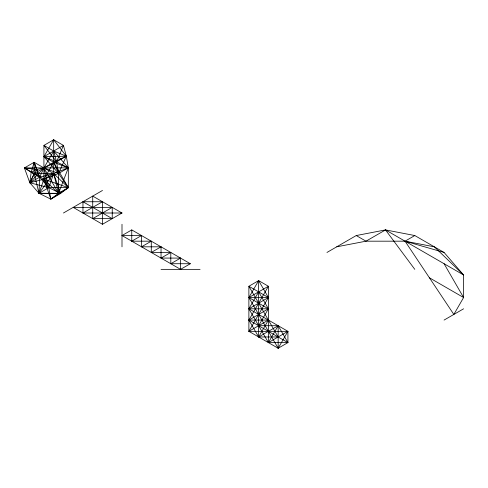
<?xml version="1.0" encoding="UTF-8"?>
<svg xmlns="http://www.w3.org/2000/svg" width="488" height="488" viewBox="0 0 488 488"><rect width="100%" height="100%" fill="white"/><g stroke="black" fill="none" stroke-linecap="round" stroke-linejoin="round"><path stroke-width="0.73" d="M53.68 139.757L43.92 156.66L53.68 162.297L68.338 187.642L58.542 193.297L39.022 193.297L39.613 177.162L34.16 162.297L34.16 173.563L39.022 193.297L60.597 193.474L58.542 193.297L58.56 173.484L56.565 161.845L53.68 151.024L43.92 145.387L53.68 139.757L63.44 145.387L66.325 156.215L68.32 167.848L68.338 187.642L60.597 193.474L50.801 199.128L39.022 193.297L29.829 182.762L24.4 167.927L34.16 162.297L53.68 173.563L68.338 187.642L50.801 199.128L43.92 179.2L43.92 145.387L56.565 161.845L68.32 167.848L58.542 193.297L50.801 199.128L48.812 187.642L43.92 167.927L53.68 151.024L66.325 156.215L58.56 173.484L43.92 179.2L29.829 182.762L31.177 172.294L34.16 162.297L39.613 177.162L48.812 187.642L60.597 193.474L53.68 173.563L53.68 139.757L66.325 156.215L56.565 161.845L43.92 167.927L36.765 169.434L31.177 172.294L24.4 167.927L68.32 167.848L53.68 151.024M48.812 187.642L53.68 173.563L68.32 167.848L53.68 162.297L34.16 173.563L29.829 182.762L48.812 187.642L68.338 187.642L58.56 173.484L43.92 156.66L63.44 145.387L56.565 161.845L43.92 156.66L66.325 156.215L53.68 162.297L43.92 179.2L39.022 193.297L48.812 187.642L43.92 179.2L24.4 167.927L36.765 169.434L29.829 182.762L39.613 177.162L53.68 173.563L58.542 193.297L43.92 179.2L53.68 173.563L34.16 173.563L31.177 172.294L39.613 177.162L43.92 167.927L58.56 173.484L68.32 167.848M287.92 342.613L248.88 320.073L268.4 308.8L248.88 297.534L258.64 280.624L268.4 286.261L268.4 342.613L287.92 342.613L287.92 331.34L248.88 308.8L258.64 291.897L268.4 308.8L258.64 325.703L278.16 325.703L287.92 342.613L278.16 348.243L248.88 331.34L248.88 286.261L258.64 280.624L268.4 297.534L248.88 331.34L287.92 331.34L278.16 348.243L248.88 297.534L268.4 286.261L248.88 320.073L258.64 336.976L278.16 336.976L248.88 286.261L268.4 297.534L248.88 308.8L268.4 342.613L287.92 331.34M258.64 280.624L258.64 336.976L268.4 320.073L248.88 320.073M268.4 342.613L278.16 325.703L278.16 348.243M39.022 193.297L53.68 173.563M29.829 182.762L43.92 167.927L58.542 193.297M63.44 213.006L102.48 190.466M102.48 201.739L82.96 201.739L82.96 213.006L102.48 201.739L102.48 224.279L122 213.006L92.72 196.103L92.72 218.642L112.24 218.642L112.24 207.376L73.2 207.376L102.48 224.279M92.72 218.642L112.24 207.376M122 235.545L131.76 229.915L190.32 263.721L180.56 269.358L122 235.545L141.52 235.545L141.52 246.818L161.04 246.818L161.04 258.085L180.56 258.085L180.56 269.358M131.76 229.915L131.76 241.182L141.52 235.545M141.52 246.818L151.28 241.182L151.28 252.455L170.8 252.455L170.8 263.721L190.32 263.721M151.28 252.455L161.04 246.818M161.04 258.085L170.8 252.455M170.8 263.721L180.56 258.085M326.96 252.455L356.24 235.545L385.52 229.915L414.8 235.545L444.08 252.455L463.6 274.994L463.6 297.534L453.84 314.437L405.04 241.182L366 241.182L336.72 246.818M414.8 235.545L405.04 241.182L434.32 246.818L463.6 274.994L385.52 229.915L366 241.182L356.24 235.545M248.88 331.34L268.4 320.073M258.64 336.976L278.16 325.703M444.08 320.073L463.6 308.8M82.96 213.006L122 213.006M131.76 241.182L151.28 241.182M161.04 269.358L200.08 269.358M248.88 297.534L268.4 297.534M248.88 308.8L268.4 308.8M405.04 241.182L444.08 252.455M43.92 179.2L68.338 187.642M429.44 277.806L463.6 297.534L444.08 263.721M82.96 201.739L112.24 218.642M34.16 173.563L39.613 177.162M385.52 229.915L414.8 269.358M53.68 162.297L58.56 173.484M122 224.279L122 246.818"/></g></svg>
